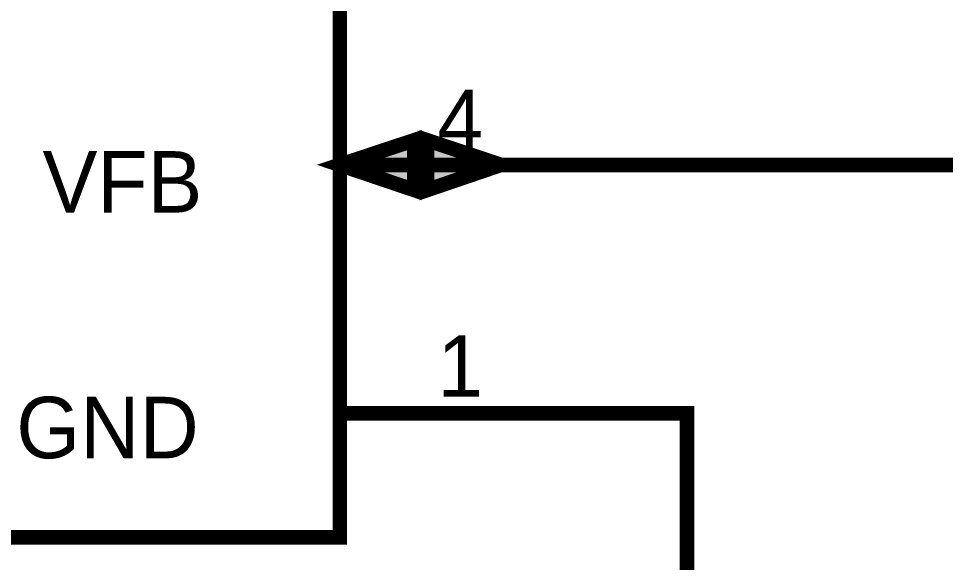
# Model space of a CAD drawing. Header units: inches. Extents: x 0 to 22.3, y 0 to 15.7.
# Drawn here: x 8.418 to 9.165, y 10.503 to 10.941 of the extents above; entities that cross this region are included whole.
import ezdxf

# ---------------------------------------------------------------- set-up
doc = ezdxf.new("R2010")
doc.units = ezdxf.units.IN
doc.header["$MEASUREMENT"] = 0
doc.layers.add('Sheet', color=255, linetype='Continuous')

msp = doc.modelspace()

# ---------------------------------------------------------------- linework, layer by layer
at = {"layer": 'Sheet'}
for points in [[(7.87758, 11.12304, 0.0118, 0.0118, 0), (8.67723, 11.12304, 0.0118, 0.0118, 0), (8.67723, 10.52324, 0.0118, 0.0118, 0), (7.87758, 10.52324, 0.0118, 0.0118, 0), (7.87758, 11.12304, 0.0118, 0.0118, 0)], [(7.87758, 11.12304, 0.0039, 0.0039, 0), (7.87758, 10.52324, 0.0039, 0.0039, 0), (8.67723, 10.52324, 0.0039, 0.0039, 0), (8.67723, 11.12304, 0.0039, 0.0039, 0), (7.87758, 11.12304, 0.0039, 0.0039, 0), (7.87758, 11.12304, 0.0039, 0.0039, 0)], [(8.73735, 10.84325, 0.0118, 0.0118, 0), (8.67723, 10.82336, 0.0118, 0.0118, 0), (8.73735, 10.80303, 0.0118, 0.0118, 0), (8.73735, 10.84325, 0.0118, 0.0118, 0)], [(8.74752, 10.84325, 0.0118, 0.0118, 0), (8.74752, 10.80303, 0.0118, 0.0118, 0), (8.80719, 10.82336, 0.0118, 0.0118, 0), (8.74752, 10.84325, 0.0118, 0.0118, 0)], [(8.73735, 10.84325, 0.0039, 0.0039, 0), (8.67723, 10.82336, 0.0039, 0.0039, 0), (8.73735, 10.80303, 0.0039, 0.0039, 0), (8.73735, 10.84325, 0.0039, 0.0039, 0)], [(8.74752, 10.84325, 0.0039, 0.0039, 0), (8.74752, 10.80303, 0.0039, 0.0039, 0), (8.80719, 10.82336, 0.0039, 0.0039, 0), (8.74752, 10.84325, 0.0039, 0.0039, 0)]]:
    msp.add_lwpolyline(points, format="xyseb", close=True, dxfattribs=at)
for points in [[(8.67723, 10.82336, 0.0118, 0.0118, 0), (8.87748, 10.82336, 0.0118, 0.0118, 0)], [(8.87748, 10.82336, 0.0118, 0.0118, 0), (9.74431, 10.82336, 0.0118, 0.0118, 0), (9.74431, 10.62932, 0.0118, 0.0118, 0)], [(8.67723, 10.62314, 0.0118, 0.0118, 0), (8.87748, 10.62314, 0.0118, 0.0118, 0)], [(8.87748, 10.62314, 0.0118, 0.0118, 0), (8.95704, 10.62314, 0.0118, 0.0118, 0), (8.95704, 10.03881, 0.0118, 0.0118, 0)]]:
    msp.add_lwpolyline(points, format="xyseb", dxfattribs=at)
for points in [[(8.73912, 10.84633), (8.671, 10.82362), (8.73912, 10.80091)], [(8.74522, 10.80091), (8.81334, 10.82362), (8.74522, 10.84633)]]:
    msp.add_solid(points, dxfattribs=at)

# ---------------------------------------------------------------- texts
for s, height, p in [('4', 0.0495, (8.75592, 10.83441)), ('VFB', 0.049505, (8.43765, 10.78491)), ('1', 0.0495, (8.75592, 10.6364)), ('GND', 0.049505, (8.41643, 10.58689))]:
    msp.add_text(s, height=height, dxfattribs=at).set_placement(p)

doc.saveas('drawing.dxf')
